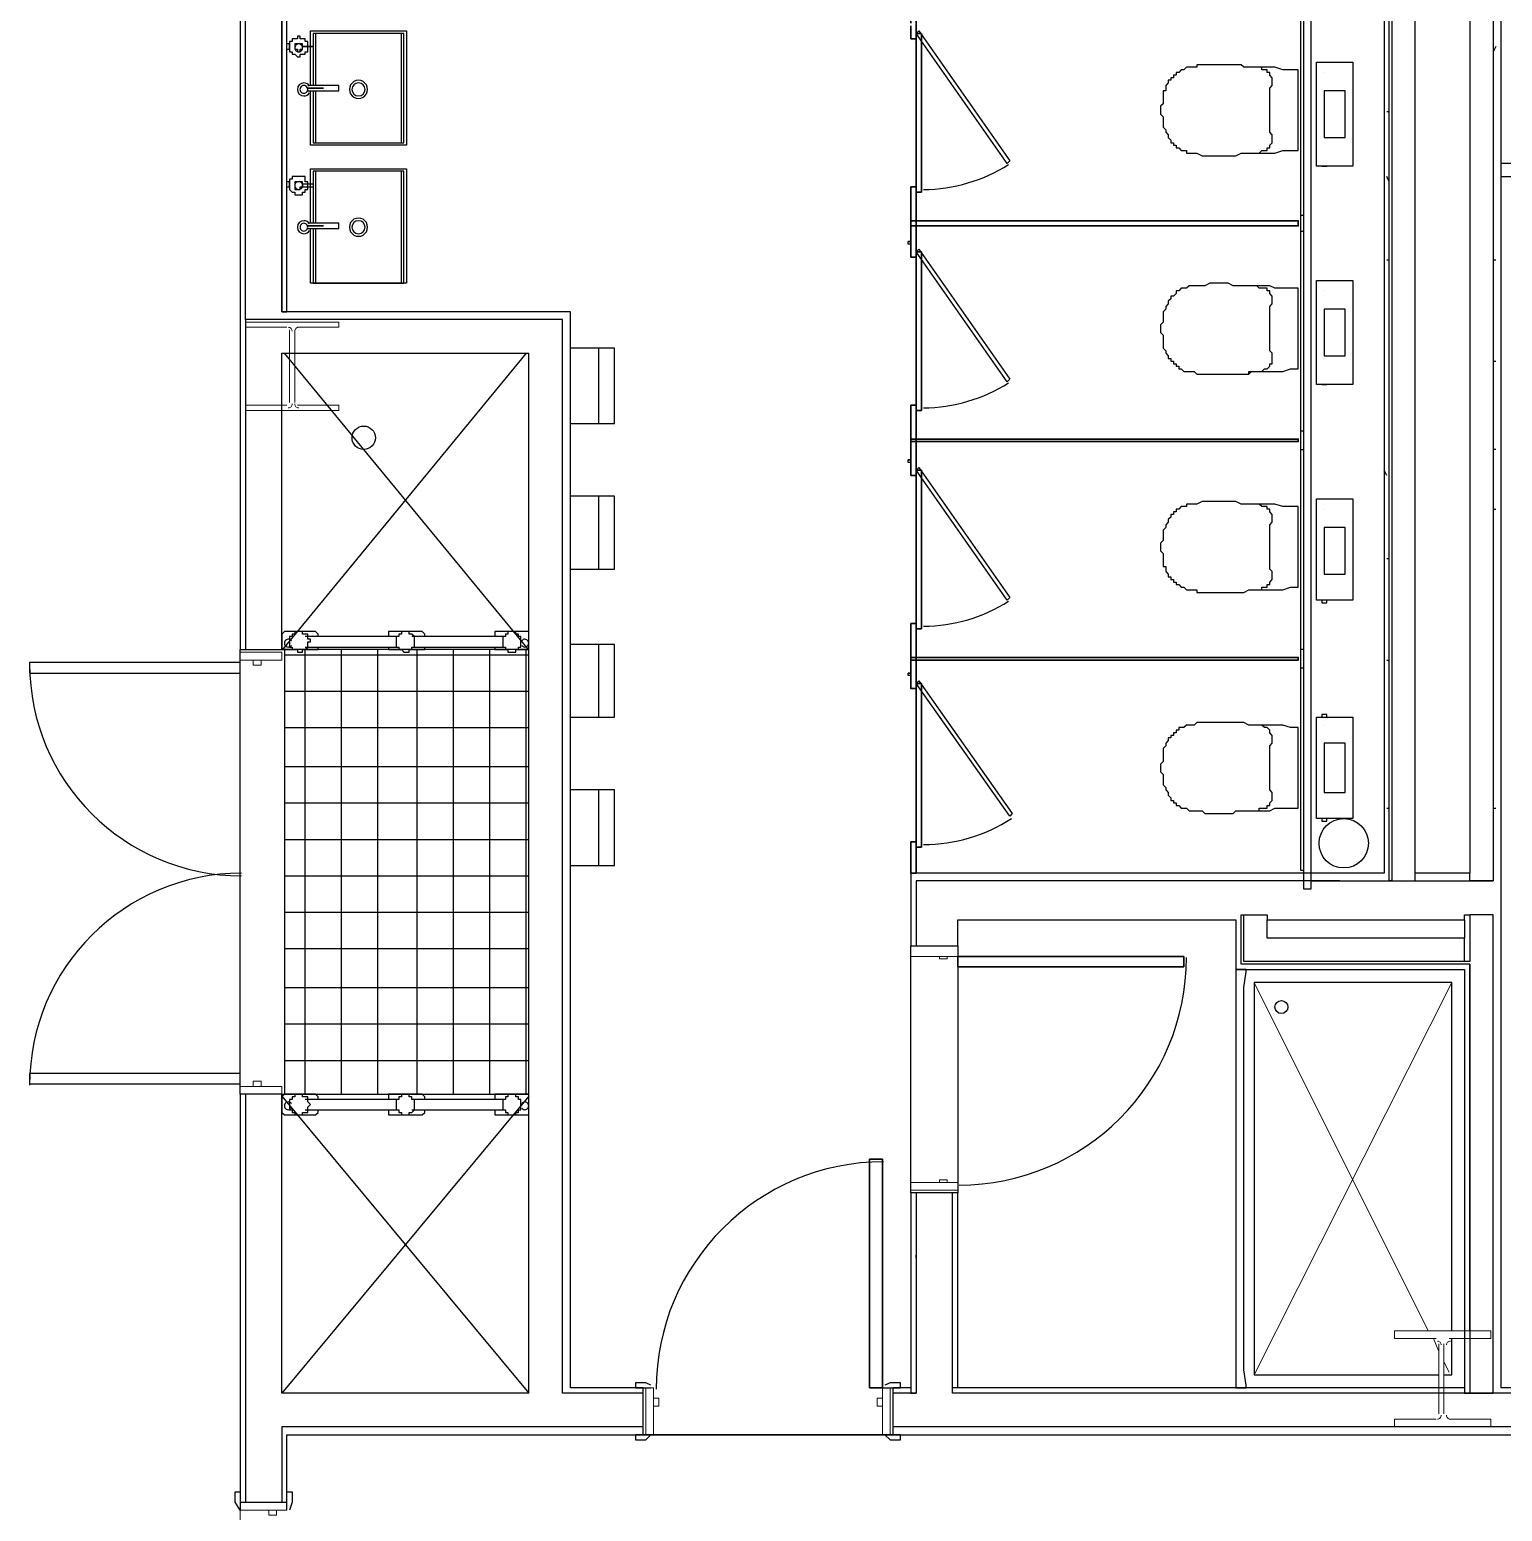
# Model space of a CAD drawing. Header units: metres. Extents: x 20.2 to 85.4, y 7.8 to 61.1.
# Drawn here: x 38.89 to 44.88, y 50.35 to 56.39 of the extents above; entities that cross this region are included whole.
import ezdxf

# ---------------------------------------------------------------- set-up
doc = ezdxf.new("R2010")
doc.units = ezdxf.units.M
for name, color, linetype, true_color in [('PDF_A-DOOR', 132, 'Continuous', 0x00b8b8), ('PDF_A-DOOR-FRAM', 251, 'Continuous', 0x575757), ('PDF_A-Z9919-G-COL19', 9, 'Continuous', 0xc1c1c1), ('PDF_S-COLS', 41, 'Continuous', 0xffd9b0)]:
    doc.layers.add(name, color=color, linetype=linetype, true_color=true_color)
for name, color, linetype in [('PDF_A-FLOR-HRAL', 7, 'Continuous'), ('PDF_A-G25 JA12-G-BLDEXIST', 7, 'Continuous'), ('PDF_A-GENM', 7, 'Continuous'), ('PDF_G-IMPT', 7, 'Continuous'), ('PDF_P-SANR-FIXT', 7, 'Continuous'), ('PDF_Q-CASE', 7, 'Continuous')]:
    doc.layers.add(name, color=color, linetype=linetype)

msp = doc.modelspace()

# ---------------------------------------------------------------- linework, layer by layer
at = {"layer": 'PDF_A-DOOR', "color": 7, "lineweight": 25}
for points in [[(39.7449, 53.8082), (38.8876, 53.8082), (38.8876, 53.7659), (39.7449, 53.7659)], [(42.6662, 52.5698), (42.6662, 52.6122), (43.5871, 52.6122), (43.5871, 52.5698)], [(42.6662, 52.5698), (43.5871, 52.5698), (43.5871, 52.6122), (42.6662, 52.6122)], [(39.7449, 52.0935), (39.7449, 52.1359), (38.8876, 52.1359), (38.8876, 52.0935)], [(42.3064, 51.7866), (42.3064, 50.8551), (42.3593, 50.8551), (42.3593, 51.7866)], [(42.3064, 50.8551), (42.3064, 51.7866), (42.3593, 51.7866), (42.3593, 50.8551)], [(41.3538, 50.6646), (41.3538, 50.6434), (41.3961, 50.6434), (41.4173, 50.6646)], [(39.7449, 50.3577), (39.7237, 50.3894), (39.7237, 50.4318), (39.7449, 50.4318)]]:
    msp.add_lwpolyline(points, close=True, dxfattribs=at)
at = {"layer": 'PDF_A-DOOR', "color": 251, "lineweight": 13, "true_color": 0x575757}
for points in [[(39.7449, 53.7659), (38.8876, 53.7659), (38.8876, 53.8082), (39.7449, 53.8082)], [(39.7449, 52.1359), (38.8876, 52.1359), (38.8876, 52.0935), (39.7449, 52.0935)]]:
    msp.add_lwpolyline(points, close=True, dxfattribs=at)
at = {"layer": 'PDF_A-DOOR', "color": 7, "lineweight": 25}
for points in [[(41.4173, 50.8657), (41.3961, 50.8763), (41.3538, 50.8763), (41.3538, 50.8551), (41.4173, 50.8551)], [(42.3593, 50.8551), (42.4334, 50.8551), (42.4334, 50.8763), (42.391, 50.8763), (42.3699, 50.8657)], [(42.3699, 50.8551), (42.3699, 50.8551)], [(42.3699, 50.6646), (42.391, 50.6434), (42.4334, 50.6434), (42.4334, 50.6646), (42.3593, 50.6646)], [(39.9354, 50.3577), (39.9354, 50.4318), (39.9566, 50.4318), (39.9566, 50.3894), (39.946, 50.3577)], [(39.7449, 50.3683), (39.7449, 50.3683)], [(39.9354, 50.3683), (39.9354, 50.3683)]]:
    msp.add_lwpolyline(points, dxfattribs=at)
at = {"layer": 'PDF_A-DOOR', "lineweight": 0}
msp.add_lwpolyline([(42.4334, 50.6646), (42.3593, 50.6646), (42.4334, 50.6646)], dxfattribs=at)
at = {"layer": 'PDF_A-DOOR', "color": 7, "lineweight": 25}
for centre, radius, start, end in [((39.7502, 53.8029), 0.8626, 180, 270), ((39.7502, 52.0882), 0.8626, 90, 180), ((42.6715, 52.6069), 0.9261, 270, 0), ((42.3646, 50.8498), 0.9261, 90, 180)]:
    msp.add_arc(centre, radius, start, end, dxfattribs=at)
at = {"layer": 'PDF_A-DOOR-FRAM', "lineweight": 13}
for points in [[(39.9143, 53.8188), (39.9143, 53.8506), (39.7449, 53.8506), (39.7449, 53.8188)], [(39.7978, 53.7976), (39.8296, 53.7976), (39.8296, 53.8188), (39.7978, 53.8188)], [(42.4757, 52.6122), (42.4757, 52.6545), (42.6662, 52.6545), (42.6662, 52.6122)], [(42.6239, 52.6016), (42.5922, 52.6016), (42.5922, 52.6122), (42.6239, 52.6122)], [(39.9143, 52.0512), (39.9143, 52.0829), (39.7449, 52.0829), (39.7449, 52.0512)], [(39.8296, 52.1041), (39.7978, 52.1041), (39.7978, 52.0829), (39.8296, 52.0829)], [(42.6662, 51.6913), (42.6662, 51.6596), (42.4757, 51.6596), (42.4757, 51.6913)], [(42.6239, 51.6913), (42.5922, 51.6913), (42.5922, 51.7019), (42.6239, 51.7019)], [(41.4279, 50.6646), (41.4279, 50.8551), (41.3961, 50.8551), (41.3961, 50.6646)], [(41.449, 50.8128), (41.4279, 50.8128), (41.4279, 50.781), (41.449, 50.781)], [(42.3593, 50.8128), (42.3381, 50.8128), (42.3381, 50.781), (42.3593, 50.781)], [(42.3593, 50.8551), (42.3593, 50.6646), (42.391, 50.6646), (42.391, 50.8551)], [(39.7449, 50.3577), (39.7449, 50.3894), (39.9354, 50.3894), (39.9354, 50.3577)], [(39.8931, 50.3365), (39.8613, 50.3365), (39.8613, 50.3577), (39.8931, 50.3577)]]:
    msp.add_lwpolyline(points, close=True, dxfattribs=at)
at = {"layer": 'PDF_A-FLOR-HRAL', "lineweight": 25}
for points in [[(48.1808, 54.2845), (48.0538, 54.2845), (48.0538, 54.4962), (48.0538, 54.5915), (48.0538, 56.3908), (48.1067, 56.412), (48.1067, 57.7351), (48.1067, 59.037), (44.9525, 59.037), (44.9525, 57.4387), (44.9525, 56.0839), (44.9525, 55.9357), (44.9525, 55.8405), (44.8784, 55.8405)], [(44.8784, 55.7875), (45.0054, 55.7875), (45.0054, 55.9357), (45.0054, 56.0839)], [(39.9778, 53.9352), (39.9248, 53.9352), (39.9143, 53.9247), (39.9143, 53.8611), (39.9248, 53.8611), (39.9778, 53.8611)], [(40.0624, 53.9141), (40.0624, 53.9247), (40.0519, 53.9352), (39.9989, 53.9352)], [(40.3906, 53.9141), (40.0095, 53.9141)], [(40.4012, 53.9352), (40.3482, 53.9352), (40.3482, 53.9247), (40.3482, 53.9141)], [(40.4964, 53.9141), (40.4964, 53.9247), (40.4858, 53.9352), (40.4329, 53.9352)], [(40.8245, 53.9141), (40.4435, 53.9141)], [(40.8351, 53.9352), (40.7822, 53.9352), (40.7822, 53.9247), (40.7822, 53.9141)], [(40.9198, 53.9247), (40.9198, 53.9352), (40.8669, 53.9352)], [(39.9989, 53.8611), (40.0519, 53.8611), (40.0624, 53.8611), (40.0624, 53.8717)], [(40.0095, 53.8717), (40.3906, 53.8717)], [(40.3482, 53.8717), (40.3482, 53.8611), (40.4012, 53.8611)], [(40.4329, 53.8611), (40.4858, 53.8611), (40.4964, 53.8611), (40.4964, 53.8717)], [(40.4435, 53.8717), (40.8245, 53.8717)], [(40.7822, 53.8717), (40.7822, 53.8611), (40.8351, 53.8611)], [(40.8669, 53.8611), (40.9198, 53.8611)], [(39.9778, 52.0512), (39.9248, 52.0512), (39.9143, 52.0406), (39.9143, 51.9771), (39.9248, 51.9665), (39.9778, 51.9665)], [(40.0624, 52.03), (40.0624, 52.0406), (40.0519, 52.0512), (39.9989, 52.0512)], [(40.3906, 52.03), (40.0095, 52.03)], [(40.4012, 52.0512), (40.3482, 52.0512), (40.3482, 52.0406), (40.3482, 52.03)], [(40.4964, 52.03), (40.4964, 52.0406), (40.4858, 52.0512), (40.4329, 52.0512)], [(40.8245, 52.03), (40.4435, 52.03)], [(40.8351, 52.0512), (40.7822, 52.0512), (40.7822, 52.0406), (40.7822, 52.03)], [(40.9198, 52.0406), (40.9198, 52.0512), (40.8669, 52.0512)], [(39.9989, 51.9665), (40.0519, 51.9665), (40.0624, 51.9771), (40.0624, 51.9877)], [(40.0095, 51.9877), (40.3906, 51.9877)], [(40.3482, 51.9877), (40.3482, 51.9771), (40.3482, 51.9665), (40.4012, 51.9665)], [(40.4329, 51.9665), (40.4858, 51.9665), (40.4964, 51.9771), (40.4964, 51.9877)], [(40.4435, 51.9877), (40.8245, 51.9877)], [(40.7822, 51.9877), (40.7822, 51.9771), (40.7822, 51.9665), (40.8351, 51.9665)], [(40.8669, 51.9665), (40.9198, 51.9665), (40.9198, 51.9771)]]:
    msp.add_lwpolyline(points, dxfattribs=at)
for points in [[(39.9532, 53.8975, 0.229445), (39.9407, 53.9035, 1.000002), (39.9407, 53.8717, 0.229399), (39.9532, 53.8778)], [(40.8914, 53.8778, 0.231039), (40.9039, 53.8717, 1.000002), (40.9039, 53.9035, 0.230911), (40.8914, 53.8974)], [(39.9532, 52.0134, 0.229445), (39.9407, 52.0194, 1.000002), (39.9407, 51.9877, 0.229399), (39.9532, 51.9937)], [(40.8914, 51.9938, 0.231039), (40.9039, 51.9877, 1.000002), (40.9039, 52.0194, 0.230911), (40.8914, 52.0133)]]:
    msp.add_lwpolyline(points, format="xyb", dxfattribs=at)
for points in [[(39.946, 53.8929), (39.946, 53.8823), (39.946, 53.8717), (39.9566, 53.8717), (39.9566, 53.8611), (39.9672, 53.8611), (39.9778, 53.8611), (39.9778, 53.8506), (39.9884, 53.8506), (39.9989, 53.8506), (39.9989, 53.8611), (40.0095, 53.8611), (40.0201, 53.8717), (40.0201, 53.8823), (40.0201, 53.8929), (40.0307, 53.8929), (40.0307, 53.9035), (40.0201, 53.9035), (40.0201, 53.9141), (40.0201, 53.9247), (40.0095, 53.9247), (39.9989, 53.9247), (39.9989, 53.9352), (39.9884, 53.9352), (39.9778, 53.9352), (39.9672, 53.9352), (39.9672, 53.9247), (39.9566, 53.9247), (39.9566, 53.9141), (39.946, 53.9141), (39.946, 53.9035)], [(40.38, 53.8929), (40.38, 53.8823), (40.38, 53.8717), (40.3906, 53.8717), (40.3906, 53.8611), (40.4012, 53.8611), (40.4117, 53.8506), (40.4223, 53.8506), (40.4329, 53.8506), (40.4329, 53.8611), (40.4435, 53.8611), (40.4435, 53.8717), (40.4541, 53.8717), (40.4541, 53.8823), (40.4541, 53.8929), (40.4541, 53.9035), (40.4541, 53.9141), (40.4435, 53.9247), (40.4329, 53.9247), (40.4329, 53.9352), (40.4223, 53.9352), (40.4117, 53.9352), (40.4012, 53.9352), (40.4012, 53.9247), (40.3906, 53.9247), (40.3906, 53.9141), (40.38, 53.9141), (40.38, 53.9035)], [(40.8139, 53.8929), (40.8139, 53.8823), (40.8139, 53.8717), (40.8245, 53.8717), (40.8245, 53.8611), (40.8351, 53.8611), (40.8351, 53.8506), (40.8457, 53.8506), (40.8563, 53.8506), (40.8669, 53.8506), (40.8669, 53.8611), (40.8775, 53.8611), (40.8775, 53.8717), (40.888, 53.8717), (40.888, 53.8823), (40.888, 53.8929), (40.888, 53.9035), (40.888, 53.9141), (40.8775, 53.9141), (40.8775, 53.9247), (40.8669, 53.9247), (40.8669, 53.9352), (40.8563, 53.9352), (40.8457, 53.9352), (40.8351, 53.9352), (40.8351, 53.9247), (40.8245, 53.9247), (40.8245, 53.9141), (40.8139, 53.9141), (40.8139, 53.9035)], [(39.946, 52.0089), (39.946, 51.9983), (39.946, 51.9877), (39.9566, 51.9877), (39.9566, 51.9771), (39.9672, 51.9771), (39.9672, 51.9665), (39.9778, 51.9665), (39.9884, 51.9665), (39.9989, 51.9665), (39.9989, 51.9771), (40.0095, 51.9771), (40.0201, 51.9771), (40.0201, 51.9877), (40.0201, 51.9983), (40.0307, 52.0089), (40.0201, 52.0194), (40.0201, 52.03), (40.0201, 52.0406), (40.0095, 52.0406), (39.9989, 52.0406), (39.9989, 52.0512), (39.9884, 52.0512), (39.9778, 52.0512), (39.9672, 52.0512), (39.9672, 52.0406), (39.9566, 52.0406), (39.9566, 52.03), (39.946, 52.03), (39.946, 52.0194)], [(40.38, 52.0089), (40.38, 51.9983), (40.38, 51.9877), (40.3906, 51.9877), (40.3906, 51.9771), (40.4012, 51.9771), (40.4012, 51.9665), (40.4117, 51.9665), (40.4223, 51.9665), (40.4329, 51.9665), (40.4329, 51.9771), (40.4435, 51.9771), (40.4541, 51.9877), (40.4541, 51.9983), (40.4541, 52.0089), (40.4541, 52.0194), (40.4541, 52.03), (40.4435, 52.03), (40.4435, 52.0406), (40.4329, 52.0406), (40.4329, 52.0512), (40.4223, 52.0512), (40.4117, 52.0512), (40.4012, 52.0512), (40.4012, 52.0406), (40.3906, 52.0406), (40.3906, 52.03), (40.38, 52.03), (40.38, 52.0194)], [(40.8139, 52.0089), (40.8139, 51.9983), (40.8139, 51.9877), (40.8245, 51.9877), (40.8245, 51.9771), (40.8351, 51.9771), (40.8351, 51.9665), (40.8457, 51.9665), (40.8563, 51.9665), (40.8669, 51.9665), (40.8669, 51.9771), (40.8775, 51.9771), (40.8775, 51.9877), (40.888, 51.9877), (40.888, 51.9983), (40.888, 52.0089), (40.888, 52.0194), (40.888, 52.03), (40.8775, 52.03), (40.8775, 52.0406), (40.8669, 52.0406), (40.8669, 52.0512), (40.8563, 52.0512), (40.8457, 52.0512), (40.8351, 52.0512), (40.8351, 52.0406), (40.8245, 52.0406), (40.8245, 52.03), (40.8139, 52.03), (40.8139, 52.0194)]]:
    msp.add_lwpolyline(points, close=True, dxfattribs=at)
at = {"layer": 'PDF_A-G25 JA12-G-BLDEXIST', "lineweight": 25}
for points in [[(39.9143, 55.2371), (39.9143, 59.4498), (39.9143, 59.3439), (39.9143, 58.7512), (39.9143, 55.2371), (39.9354, 55.2371), (39.9354, 58.7512), (39.9354, 59.3122), (40.8669, 59.3122), (40.8669, 59.3439), (40.8669, 59.4498), (40.8669, 59.5027), (40.8669, 59.6403), (40.8457, 59.6403), (39.7661, 59.6403)], [(46.826, 50.8551), (44.8784, 50.8551), (44.8784, 52.7604), (44.8784, 52.7815), (44.8784, 52.9509), (44.8784, 59.4709), (44.8784, 59.6403), (44.8467, 59.6403), (44.6455, 59.6403)], [(44.4339, 52.9191), (44.4233, 52.9191), (44.4233, 52.9509), (44.4233, 59.4709), (44.4233, 59.5027), (44.4339, 59.5027)], [(44.8467, 59.5027), (44.8467, 59.4709), (44.8467, 52.9509), (44.8467, 52.9191)], [(44.0952, 59.4709), (44.4021, 59.4709), (44.4021, 52.9509), (44.1057, 52.9509)], [(44.5291, 52.9509), (44.5291, 59.4709), (44.635, 59.4709)], [(44.5291, 59.4709), (44.7514, 59.4709), (44.7514, 52.9509)], [(44.7514, 59.3016), (44.7514, 52.9509), (44.5291, 52.9509)], [(39.7661, 55.2054), (39.7661, 58.7512), (39.7449, 58.7512), (39.7449, 55.2371), (39.7449, 53.8611), (39.9143, 53.8611), (39.9143, 55.0678)], [(44.8572, 56.3168), (44.8467, 56.2956)], [(44.4127, 56.0521), (44.4233, 56.0521)], [(44.4233, 55.7664), (44.4127, 55.7875)], [(44.0634, 55.5653), (44.0634, 55.6288)], [(44.4127, 55.4488), (44.4233, 55.4488)], [(44.8467, 55.4488), (44.8572, 55.4488)], [(41.3855, 50.834), (41.0891, 50.834), (41.0574, 50.834), (41.0574, 55.2054), (40.9198, 55.2054), (39.9143, 55.2054), (39.7661, 55.2054)], [(39.7661, 55.2054), (39.7661, 53.8611)], [(41.3855, 50.8551), (41.0891, 50.8551), (41.0891, 55.2371), (41.0574, 55.2371), (40.9198, 55.2371), (39.9143, 55.2371)], [(39.9143, 52.0429), (40.9198, 50.834), (40.9198, 55.0678)], [(39.9143, 55.0678), (40.9198, 55.0678)], [(40.9096, 55.0678), (39.9168, 53.8611)], [(39.9236, 55.0678), (40.9173, 53.8611)], [(44.8467, 55.036), (44.8572, 55.036)], [(39.7661, 54.8349), (39.7661, 53.8611)], [(44.0634, 54.6762), (44.0634, 54.7502)], [(44.8572, 54.6762), (44.8467, 54.6762)], [(44.4127, 54.5703), (44.4021, 54.5915)], [(44.8467, 54.4327), (44.8572, 54.4327)], [(44.4127, 54.2316), (44.4233, 54.2316)], [(39.7449, 52.0512), (39.7449, 53.8611)], [(39.9143, 53.8611), (39.9143, 53.8611)], [(40.9198, 53.8611), (39.9143, 53.8611)], [(39.9248, 53.8611), (39.9248, 52.0512)], [(39.9248, 53.84), (40.9198, 53.84)], [(40.0095, 52.0512), (40.0095, 53.8611)], [(40.1577, 52.0512), (40.1577, 53.8611)], [(40.3059, 52.0512), (40.3059, 53.8611)], [(40.4647, 52.0512), (40.4647, 53.8611)], [(40.6128, 52.0512), (40.6128, 53.8611)], [(40.761, 52.0512), (40.761, 53.8611)], [(40.9092, 52.0512), (40.9092, 53.8611)], [(44.0634, 53.7871), (44.0634, 53.8611)], [(44.4127, 53.8188), (44.4233, 53.8188)], [(39.9248, 53.6918), (40.9198, 53.6918)], [(39.9248, 53.5436), (40.9198, 53.5436)], [(39.9248, 53.3848), (40.9198, 53.3848)], [(39.9248, 53.2367), (40.9198, 53.2367)], [(44.4127, 53.2155), (44.4233, 53.2155)], [(44.8467, 53.2155), (44.8572, 53.2155)], [(39.9248, 53.0885), (40.9198, 53.0885)], [(39.9248, 52.9403), (40.9198, 52.9403)], [(44.4021, 52.9509), (42.4757, 52.9509), (42.4757, 52.9191), (42.4757, 52.7604), (42.4757, 52.6545), (42.6662, 52.6545), (42.6662, 52.7604), (43.7988, 52.7604), (43.7988, 52.5592)], [(44.2222, 52.9191), (44.0634, 52.9191), (42.4969, 52.9191), (42.4969, 52.7815), (42.4969, 52.7604), (42.4969, 52.6545)], [(44.1057, 52.9191), (44.4233, 52.9191), (44.4339, 52.9191), (44.5291, 52.9191), (44.7514, 52.9191), (44.8467, 52.9191), (44.7514, 52.9191), (44.7514, 52.9509)], [(39.9248, 52.7921), (40.9198, 52.7921)], [(44.7514, 51.088), (44.7514, 52.5804), (44.7302, 52.5804), (43.9258, 52.5804), (43.8305, 52.5804), (43.82, 52.5804), (43.82, 52.7604), (43.82, 52.7815), (43.8305, 52.7815)], [(44.7514, 52.5804), (44.7514, 50.8551), (44.7514, 50.834), (44.8467, 50.834), (44.8467, 50.8551), (44.8467, 52.7604), (44.8467, 52.7815), (44.7514, 52.7815), (44.7514, 52.7604), (44.7514, 52.591), (44.7302, 52.591), (43.9258, 52.591), (43.8305, 52.591), (43.8305, 52.7604), (43.8305, 52.7815), (43.9258, 52.7815), (43.9258, 52.7604)], [(44.7302, 52.591), (44.7302, 52.6863), (43.9258, 52.6863), (43.9258, 52.7604), (44.7302, 52.7604), (44.7302, 52.6863)], [(44.7302, 52.7604), (44.7302, 52.7815), (44.7514, 52.7815)], [(39.9248, 52.6439), (40.9198, 52.6439)], [(42.4757, 51.649), (42.4757, 52.6545)], [(42.4757, 52.6545), (42.4757, 52.6545)], [(42.6662, 52.6545), (42.6662, 51.649)], [(44.7302, 52.5592), (44.7302, 50.8551), (42.6451, 50.8551)], [(43.7988, 52.5592), (43.9258, 52.5592), (44.7302, 52.5592), (44.7302, 51.088)], [(39.9248, 52.4852), (40.9198, 52.4852)], [(39.9248, 52.337), (40.9198, 52.337)], [(39.9248, 52.1888), (40.9198, 52.1888)], [(40.9198, 52.0429), (39.9143, 50.834), (39.9143, 52.0512), (39.7449, 52.0512), (39.7449, 50.6646), (39.7449, 50.3894)], [(39.7661, 52.0512), (39.7661, 50.6964), (39.7661, 50.6646), (39.7661, 50.3894)], [(39.9143, 52.0512), (39.9143, 52.0406)], [(39.9143, 52.0512), (40.9198, 52.0512)], [(43.7988, 50.8551), (42.6662, 50.8551), (42.6662, 51.649), (42.4757, 51.649), (42.4757, 50.8551), (42.4016, 50.8551)], [(42.4969, 51.649), (42.4969, 50.8551), (42.4969, 50.834)], [(44.6244, 50.834), (42.6451, 50.834), (42.6451, 50.8551), (42.6451, 51.649)], [(42.4969, 51.3844), (42.4969, 51.395)], [(40.9198, 50.834), (39.9143, 50.834)], [(41.3855, 50.6646), (41.3855, 50.8551)], [(42.4016, 50.8551), (42.4016, 50.6646)], [(42.4757, 50.8551), (42.4757, 50.834), (42.4969, 50.834), (42.4757, 50.834), (42.4016, 50.834)], [(46.826, 50.834), (44.8467, 50.834), (44.7514, 50.834), (44.7302, 50.834), (42.6451, 50.834)], [(44.6244, 50.8551), (43.8411, 50.8551)], [(44.7302, 50.8551), (44.7302, 50.834), (44.7514, 50.834)], [(41.3855, 50.6964), (41.0891, 50.6964), (41.0574, 50.6964), (40.9198, 50.6964), (39.9143, 50.6964), (39.9143, 50.6646), (39.9143, 50.3894)], [(46.826, 50.6964), (42.4016, 50.6964)], [(39.9354, 50.3894), (39.9354, 50.6646), (40.9198, 50.6646), (41.0891, 50.6646), (41.3855, 50.6646)], [(42.4016, 50.6646), (48.0749, 50.6646)], [(39.7449, 50.3894), (39.9354, 50.3894)]]:
    msp.add_lwpolyline(points, dxfattribs=at)
for points in [[(44.5291, 59.4709), (44.5291, 59.5027), (44.4339, 59.5027), (44.4339, 59.4709), (44.4339, 52.9509), (44.4339, 52.9191), (44.5291, 52.9191), (44.5291, 52.9509), (44.5291, 59.3016)], [(42.4016, 50.6646), (41.3855, 50.6646)]]:
    msp.add_lwpolyline(points, close=True, dxfattribs=at)
for centre, radius in [((40.2477, 54.7238), 0.0476), ((44.238, 53.0726), 0.1006)]:
    msp.add_circle(centre, radius, dxfattribs=at)
at = {"layer": 'PDF_A-GENM', "lineweight": 25}
for points in [[(39.9778, 56.3591), (39.9778, 56.3485), (39.9672, 56.3485), (39.9566, 56.3485), (39.9566, 56.3379), (39.946, 56.3379), (39.946, 56.3273), (39.946, 56.3168), (39.946, 56.3062), (39.946, 56.2956), (39.9566, 56.2956), (39.9566, 56.285), (39.9672, 56.285), (39.9778, 56.2744), (39.9884, 56.2744), (39.9884, 56.285), (39.9989, 56.285), (40.0095, 56.285), (40.0095, 56.2956), (40.0201, 56.2956), (40.0201, 56.3062), (40.0201, 56.3168), (40.0201, 56.3273), (40.0201, 56.3379), (40.0095, 56.3379), (40.0095, 56.3485), (39.9989, 56.3485), (39.9884, 56.3485), (39.9884, 56.3591)], [(39.9778, 56.3273), (39.9672, 56.3273), (39.9672, 56.3168), (39.9672, 56.3062), (39.9778, 56.3062), (39.9778, 56.2956), (39.9884, 56.2956), (39.9884, 56.3062), (39.9989, 56.3062), (39.9989, 56.3168), (39.9989, 56.3273), (39.9884, 56.3273)], [(40.0413, 56.3168), (40.0307, 56.3168), (40.0201, 56.3168), (39.9989, 56.3168), (40.0201, 56.3168), (40.0307, 56.3168)], [(39.9778, 55.7875), (39.9672, 55.7875), (39.9566, 55.7875), (39.9566, 55.7769), (39.946, 55.7769), (39.946, 55.7664), (39.946, 55.7558), (39.946, 55.7452), (39.946, 55.7346), (39.9566, 55.724), (39.9672, 55.724), (39.9672, 55.7134), (39.9778, 55.7134), (39.9884, 55.7134), (39.9989, 55.7134), (39.9989, 55.724), (40.0095, 55.724), (40.0095, 55.7346), (40.0201, 55.7346), (40.0201, 55.7452), (40.0201, 55.7558), (40.0201, 55.7664), (40.0095, 55.7664), (40.0095, 55.7769), (40.0095, 55.7875), (39.9989, 55.7875), (39.9884, 55.7875)]]:
    msp.add_lwpolyline(points, close=True, dxfattribs=at)
for points in [[(39.9354, 56.3062), (39.946, 56.3062), (39.946, 56.3168), (39.946, 56.3273), (39.9354, 56.3273)], [(39.9989, 56.3168), (39.9989, 56.3168)], [(40.0413, 56.3168), (40.0413, 56.3168)], [(39.9354, 55.7452), (39.946, 55.7452), (39.946, 55.7558), (39.946, 55.7664), (39.9354, 55.7664)], [(40.0413, 55.7558), (40.0307, 55.7558), (40.0201, 55.7558), (39.9989, 55.7558), (39.9989, 55.7664), (39.9884, 55.7664), (39.9778, 55.7664), (39.9672, 55.7664), (39.9672, 55.7558), (39.9672, 55.7452), (39.9672, 55.7346), (39.9778, 55.7346), (39.9884, 55.7346), (39.9884, 55.7452), (39.9989, 55.7452), (40.0201, 55.7452), (40.0307, 55.7452), (40.0413, 55.7452)], [(39.9989, 55.7558), (39.9989, 55.7452)], [(40.0413, 55.7558), (40.0413, 55.7558)]]:
    msp.add_lwpolyline(points, dxfattribs=at)
for points in [[(39.9831, 56.3273, 1.000002), (39.9831, 56.2956, 1.000002)], [(39.9831, 55.7664, 1.000002), (39.9831, 55.7346, 1.000002)]]:
    msp.add_lwpolyline(points, format="xyb", close=True, dxfattribs=at)
at = {"layer": 'PDF_A-Z9919-G-COL19', "lineweight": 0}
msp.add_lwpolyline([(39.5121, 58.7406), (39.7449, 58.7406), (39.7449, 48.8652), (39.258, 48.8652), (39.258, 47.2352), (51.282, 47.2352), (51.282, 59.8837), (40.8563, 59.8837), (40.8563, 59.8943), (39.5121, 59.8943)], close=True, dxfattribs=at)
at = {"layer": 'PDF_G-IMPT', "lineweight": 25}
for points in [[(43.9364, 56.1262), (43.9364, 56.1368), (43.9364, 56.1474), (43.947, 56.158), (43.947, 56.1686), (43.947, 56.1792), (43.947, 56.1897), (43.9364, 56.2003), (43.9364, 56.2109), (43.9258, 56.2109), (43.9258, 56.2215), (43.9152, 56.2215), (43.9046, 56.2215), (43.9046, 56.2321), (43.894, 56.2321), (43.8835, 56.2321), (43.8729, 56.2321), (43.8623, 56.2321), (43.8517, 56.2321), (43.8305, 56.2321), (43.82, 56.2427), (43.7988, 56.2427), (43.7882, 56.2427), (43.767, 56.2427), (43.7247, 56.2427), (43.6929, 56.2427), (43.6718, 56.2427), (43.6612, 56.2427), (43.64, 56.2427), (43.64, 56.2321), (43.6294, 56.2321), (43.6188, 56.2321), (43.6083, 56.2321), (43.5977, 56.2321), (43.5871, 56.2215), (43.5765, 56.2215), (43.5659, 56.2109), (43.5553, 56.2109), (43.5553, 56.2003), (43.5448, 56.2003), (43.5448, 56.1897), (43.5342, 56.1897), (43.5342, 56.1792), (43.5236, 56.1792), (43.5236, 56.1686), (43.513, 56.158), (43.513, 56.1474), (43.513, 56.1368), (43.5024, 56.1368), (43.5024, 56.1157), (43.5024, 56.1051), (43.5024, 56.0945), (43.5024, 56.0839), (43.4918, 56.0733), (43.4918, 56.0627), (43.4918, 56.0416), (43.5024, 56.031), (43.5024, 56.0204), (43.5024, 56.0098), (43.5024, 55.9992), (43.5024, 55.9886), (43.513, 55.9781), (43.513, 55.9675), (43.5236, 55.9569), (43.5236, 55.9463), (43.5342, 55.9357), (43.5342, 55.9251), (43.5448, 55.9251), (43.5448, 55.9145), (43.5553, 55.9145), (43.5553, 55.904), (43.5659, 55.904), (43.5765, 55.8934), (43.5871, 55.8934), (43.5977, 55.8934), (43.5977, 55.8828), (43.6083, 55.8828), (43.6188, 55.8828), (43.6294, 55.8828), (43.64, 55.8828), (43.6612, 55.8722), (43.6718, 55.8722), (43.6929, 55.8722), (43.7247, 55.8722), (43.767, 55.8722), (43.7882, 55.8722), (43.7988, 55.8722), (43.82, 55.8828), (43.8305, 55.8828), (43.8517, 55.8828), (43.8623, 55.8828), (43.8729, 55.8828), (43.8835, 55.8828), (43.894, 55.8828), (43.9046, 55.8934), (43.9152, 55.8934), (43.9258, 55.8934), (43.9258, 55.904), (43.9364, 55.904), (43.9364, 55.9145), (43.947, 55.9251), (43.947, 55.9357), (43.947, 55.9463), (43.947, 55.9569), (43.9364, 55.9675), (43.9364, 55.9781), (43.9364, 55.9886), (43.9364, 56.0098), (43.9364, 56.031), (43.9364, 56.0627), (43.9364, 56.0839), (43.9364, 56.1051)], [(43.9364, 55.2371), (43.9364, 55.2477), (43.9364, 55.2583), (43.947, 55.2689), (43.947, 55.2795), (43.947, 55.2901), (43.947, 55.3006), (43.9364, 55.3112), (43.9364, 55.3218), (43.9258, 55.3218), (43.9258, 55.3324), (43.9152, 55.3324), (43.9046, 55.3324), (43.894, 55.3324), (43.8835, 55.343), (43.8729, 55.343), (43.8623, 55.343), (43.8517, 55.343), (43.8305, 55.343), (43.82, 55.343), (43.7988, 55.343), (43.7882, 55.343), (43.767, 55.3536), (43.7247, 55.3536), (43.6929, 55.3536), (43.6718, 55.343), (43.6612, 55.343), (43.64, 55.343), (43.6294, 55.343), (43.6188, 55.343), (43.6083, 55.343), (43.5977, 55.3324), (43.5871, 55.3324), (43.5765, 55.3324), (43.5659, 55.3218), (43.5553, 55.3218), (43.5553, 55.3112), (43.5448, 55.3006), (43.5342, 55.3006), (43.5342, 55.2901), (43.5236, 55.2795), (43.5236, 55.2689), (43.513, 55.2583), (43.513, 55.2477), (43.5024, 55.2371), (43.5024, 55.2266), (43.5024, 55.216), (43.5024, 55.2054), (43.5024, 55.1948), (43.4918, 55.1842), (43.4918, 55.163), (43.4918, 55.1525), (43.5024, 55.1419), (43.5024, 55.1313), (43.5024, 55.1207), (43.5024, 55.1101), (43.5024, 55.0995), (43.5024, 55.089), (43.513, 55.0784), (43.513, 55.0678), (43.5236, 55.0572), (43.5236, 55.0466), (43.5342, 55.0466), (43.5342, 55.036), (43.5448, 55.036), (43.5448, 55.0254), (43.5553, 55.0254), (43.5553, 55.0149), (43.5659, 55.0149), (43.5659, 55.0043), (43.5765, 55.0043), (43.5871, 54.9937), (43.5977, 54.9937), (43.6083, 54.9937), (43.6188, 54.9937), (43.6294, 54.9937), (43.64, 54.9831), (43.6612, 54.9831), (43.6718, 54.9831), (43.6929, 54.9831), (43.7247, 54.9831), (43.767, 54.9831), (43.7882, 54.9831), (43.7988, 54.9831), (43.82, 54.9831), (43.8305, 54.9831), (43.8517, 54.9831), (43.8623, 54.9937), (43.8729, 54.9937), (43.8835, 54.9937), (43.894, 54.9937), (43.9046, 54.9937), (43.9152, 55.0043), (43.9258, 55.0043), (43.9364, 55.0149), (43.9364, 55.0254), (43.947, 55.0254), (43.947, 55.036), (43.947, 55.0466), (43.947, 55.0572), (43.947, 55.0678), (43.9364, 55.0784), (43.9364, 55.089), (43.9364, 55.1207), (43.9364, 55.1419), (43.9364, 55.163), (43.9364, 55.1948), (43.9364, 55.216)], [(43.9364, 54.348), (43.9364, 54.3586), (43.9364, 54.3692), (43.947, 54.3798), (43.947, 54.3904), (43.947, 54.401), (43.947, 54.4115), (43.9364, 54.4221), (43.9364, 54.4327), (43.9258, 54.4327), (43.9258, 54.4433), (43.9152, 54.4433), (43.9046, 54.4433), (43.894, 54.4539), (43.8835, 54.4539), (43.8729, 54.4539), (43.8623, 54.4539), (43.8517, 54.4539), (43.8305, 54.4539), (43.82, 54.4539), (43.7988, 54.4645), (43.7882, 54.4645), (43.767, 54.4645), (43.7247, 54.4645), (43.6929, 54.4645), (43.6718, 54.4645), (43.6612, 54.4645), (43.64, 54.4539), (43.6294, 54.4539), (43.6188, 54.4539), (43.6083, 54.4539), (43.5977, 54.4539), (43.5977, 54.4433), (43.5871, 54.4433), (43.5765, 54.4433), (43.5659, 54.4327), (43.5553, 54.4327), (43.5553, 54.4221), (43.5448, 54.4221), (43.5448, 54.4115), (43.5342, 54.4115), (43.5342, 54.401), (43.5236, 54.3904), (43.5236, 54.3798), (43.513, 54.3692), (43.513, 54.3586), (43.5024, 54.348), (43.5024, 54.3375), (43.5024, 54.3269), (43.5024, 54.3163), (43.5024, 54.3057), (43.4918, 54.2951), (43.4918, 54.2739), (43.4918, 54.2634), (43.5024, 54.2528), (43.5024, 54.2422), (43.5024, 54.2316), (43.5024, 54.221), (43.5024, 54.1999), (43.513, 54.1999), (43.513, 54.1893), (43.513, 54.1787), (43.5236, 54.1681), (43.5236, 54.1575), (43.5342, 54.1575), (43.5342, 54.1469), (43.5448, 54.1469), (43.5448, 54.1363), (43.5553, 54.1363), (43.5553, 54.1258), (43.5659, 54.1258), (43.5765, 54.1152), (43.5871, 54.1152), (43.5977, 54.1046), (43.6083, 54.1046), (43.6188, 54.1046), (43.6294, 54.1046), (43.64, 54.1046), (43.64, 54.094), (43.6612, 54.094), (43.6718, 54.094), (43.6929, 54.094), (43.7247, 54.094), (43.767, 54.094), (43.7882, 54.094), (43.7988, 54.094), (43.82, 54.094), (43.8305, 54.094), (43.8517, 54.1046), (43.8623, 54.1046), (43.8729, 54.1046), (43.8835, 54.1046), (43.894, 54.1046), (43.9046, 54.1046), (43.9046, 54.1152), (43.9152, 54.1152), (43.9258, 54.1152), (43.9258, 54.1258), (43.9364, 54.1258), (43.9364, 54.1363), (43.947, 54.1469), (43.947, 54.1575), (43.947, 54.1681), (43.947, 54.1787), (43.9364, 54.1893), (43.9364, 54.1999), (43.9364, 54.2104), (43.9364, 54.2316), (43.9364, 54.2528), (43.9364, 54.2739), (43.9364, 54.3057), (43.9364, 54.3269)], [(43.9364, 53.4589), (43.9364, 53.4695), (43.947, 53.4801), (43.947, 53.4907), (43.947, 53.5013), (43.947, 53.5119), (43.9364, 53.5224), (43.9364, 53.533), (43.9258, 53.5436), (43.9152, 53.5436), (43.9046, 53.5542), (43.894, 53.5542), (43.8835, 53.5542), (43.8729, 53.5542), (43.8623, 53.5542), (43.8517, 53.5542), (43.8305, 53.5648), (43.82, 53.5648), (43.7988, 53.5648), (43.7882, 53.5648), (43.767, 53.5648), (43.7247, 53.5648), (43.6929, 53.5648), (43.6718, 53.5648), (43.6612, 53.5648), (43.64, 53.5648), (43.6294, 53.5542), (43.6188, 53.5542), (43.6083, 53.5542), (43.5977, 53.5542), (43.5871, 53.5436), (43.5765, 53.5436), (43.5659, 53.5436), (43.5659, 53.533), (43.5553, 53.533), (43.5553, 53.5224), (43.5448, 53.5224), (43.5448, 53.5119), (43.5342, 53.5119), (43.5342, 53.5013), (43.5236, 53.5013), (43.5236, 53.4907), (43.513, 53.4801), (43.513, 53.4695), (43.5024, 53.4589), (43.5024, 53.4378), (43.5024, 53.4272), (43.5024, 53.4166), (43.5024, 53.406), (43.4918, 53.3954), (43.4918, 53.3848), (43.4918, 53.3637), (43.5024, 53.3531), (43.5024, 53.3425), (43.5024, 53.3319), (43.5024, 53.3213), (43.5024, 53.3108), (43.513, 53.3002), (43.513, 53.2896), (43.5236, 53.279), (43.5236, 53.2684), (43.5342, 53.2578), (43.5342, 53.2472), (43.5448, 53.2472), (43.5448, 53.2367), (43.5553, 53.2367), (43.5553, 53.2261), (43.5659, 53.2261), (43.5765, 53.2155), (43.5871, 53.2155), (43.5977, 53.2155), (43.6083, 53.2049), (43.6188, 53.2049), (43.6294, 53.2049), (43.64, 53.2049), (43.6612, 53.2049), (43.6718, 53.1943), (43.6929, 53.1943), (43.7247, 53.1943), (43.767, 53.1943), (43.7882, 53.1943), (43.7988, 53.2049), (43.82, 53.2049), (43.8305, 53.2049), (43.8517, 53.2049), (43.8623, 53.2049), (43.8729, 53.2049), (43.8835, 53.2049), (43.894, 53.2049), (43.894, 53.2155), (43.9046, 53.2155), (43.9152, 53.2155), (43.9258, 53.2155), (43.9258, 53.2261), (43.9364, 53.2261), (43.9364, 53.2367), (43.947, 53.2472), (43.947, 53.2578), (43.947, 53.2684), (43.947, 53.279), (43.9364, 53.2896), (43.9364, 53.3002), (43.9364, 53.3108), (43.9364, 53.3319), (43.9364, 53.3531), (43.9364, 53.3848), (43.9364, 53.406), (43.9364, 53.4272)]]:
    msp.add_lwpolyline(points, close=True, dxfattribs=at)
for points in [[(43.8517, 55.8828), (43.8729, 55.8828), (43.8835, 55.8828), (43.9046, 55.8828), (43.9364, 55.8828), (43.9576, 55.8828), (43.9893, 55.8934), (44.0211, 55.8934), (44.0528, 55.8934), (44.0528, 56.2215), (44.0211, 56.2215), (43.9893, 56.2215), (43.9576, 56.2321), (43.9364, 56.2321), (43.9046, 56.2321), (43.8835, 56.2321), (43.8729, 56.2321), (43.8517, 56.2321)], [(43.947, 56.1686), (43.947, 56.1686)], [(43.6929, 55.8722), (43.6929, 55.8722)], [(43.8517, 54.9831), (43.8517, 54.9937), (43.8729, 54.9937), (43.8835, 54.9937), (43.9046, 54.9937), (43.9364, 54.9937), (43.9576, 54.9937), (43.9893, 54.9937), (44.0211, 55.0043), (44.0528, 55.0043), (44.0528, 55.3324), (44.0211, 55.3324), (43.9893, 55.3324), (43.9576, 55.3324), (43.9364, 55.343), (43.9046, 55.343), (43.8835, 55.343), (43.8729, 55.343), (43.8517, 55.343)], [(43.947, 55.2689), (43.947, 55.2689)], [(43.6929, 54.9831), (43.6929, 54.9831)], [(43.8517, 54.1046), (43.8729, 54.1046), (43.8835, 54.1046), (43.9046, 54.1046), (43.9364, 54.1046), (43.9576, 54.1046), (43.9893, 54.1046), (44.0211, 54.1152), (44.0528, 54.1152), (44.0528, 54.4433), (44.0211, 54.4433), (43.9893, 54.4433), (43.9576, 54.4539), (43.9364, 54.4539), (43.9046, 54.4539), (43.8835, 54.4539), (43.8729, 54.4539), (43.8517, 54.4539)], [(43.947, 54.3798), (43.947, 54.3798)], [(43.6929, 54.094), (43.6929, 54.094)], [(43.8517, 53.2049), (43.8729, 53.2049), (43.8835, 53.2049), (43.9046, 53.2049), (43.9364, 53.2049), (43.9576, 53.2155), (43.9893, 53.2155), (44.0211, 53.2155), (44.0528, 53.2155), (44.0528, 53.5436), (44.0211, 53.5436), (43.9893, 53.5542), (43.9576, 53.5542), (43.9364, 53.5542), (43.9046, 53.5542), (43.8835, 53.5542), (43.8729, 53.5542), (43.8517, 53.5542)], [(43.947, 53.4907), (43.947, 53.4907)], [(43.6929, 53.1943), (43.6929, 53.1943)]]:
    msp.add_lwpolyline(points, dxfattribs=at)
at = {"layer": 'PDF_P-SANR-FIXT', "lineweight": 25}
for points in [[(44.1057, 56.4967), (44.074, 56.4967), (44.074, 52.8874), (44.1057, 52.8874)], [(44.2751, 56.2533), (44.2751, 55.8299), (44.1269, 55.8299), (44.1269, 56.2533)], [(44.2433, 56.1368), (44.1587, 56.1368), (44.1587, 55.9463), (44.2433, 55.9463)], [(44.2751, 55.3642), (44.2751, 54.9408), (44.1269, 54.9408), (44.1269, 55.3642)], [(44.2433, 55.2477), (44.1587, 55.2477), (44.1587, 55.0572), (44.2433, 55.0572)], [(44.2751, 54.475), (44.2751, 54.0623), (44.1269, 54.0623), (44.1269, 54.475)], [(44.2433, 54.3586), (44.1587, 54.3586), (44.1587, 54.1681), (44.2433, 54.1681)], [(44.2751, 53.5859), (44.2751, 53.1732), (44.1269, 53.1732), (44.1269, 53.5859)], [(44.2433, 53.4801), (44.1587, 53.4801), (44.1587, 53.279), (44.2433, 53.279)], [(43.7988, 50.8551), (43.8411, 50.8551), (43.8411, 50.8657), (43.8305, 50.9292), (43.8305, 52.4852), (43.8411, 52.5487), (43.8411, 52.5592), (43.7988, 52.5592), (43.7988, 52.4852), (43.7988, 50.9292)]]:
    msp.add_lwpolyline(points, close=True, dxfattribs=at)
for points in [[(44.074, 55.6288), (44.0634, 55.6288), (44.0634, 56.4544), (44.074, 56.4544)], [(40.0307, 56.158), (40.0307, 56.3168), (40.0307, 56.3803), (40.4223, 56.3803), (40.4223, 55.9145), (40.0307, 55.9145), (40.0307, 56.1368)], [(40.0413, 56.1368), (40.0413, 55.9251), (40.4117, 55.9251), (40.4117, 56.3697)], [(40.4117, 55.9251), (40.4117, 56.3697), (40.0413, 56.3697), (40.0413, 56.3168), (40.0413, 56.158)], [(40.0519, 56.3697), (40.0519, 56.158)], [(40.4012, 55.9251), (40.4012, 56.3697)], [(44.1481, 56.2533), (44.1481, 56.2533)], [(44.1481, 56.2533), (44.1587, 56.2533), (44.1692, 56.2533)], [(44.1692, 56.2533), (44.1692, 56.2533)], [(44.1587, 56.2109), (44.1587, 56.2109)], [(40.0201, 56.1368), (40.1471, 56.1368), (40.1471, 56.158), (40.0201, 56.158)], [(40.0201, 56.1474), (40.0836, 56.1474), (40.0201, 56.1474)], [(40.0519, 56.1368), (40.0519, 55.9251)], [(40.0836, 56.1474), (40.0836, 56.1474)], [(40.0307, 55.597), (40.0307, 55.7558), (40.0307, 55.8193), (40.4223, 55.8193), (40.4223, 55.3536), (40.0307, 55.3536), (40.0307, 55.5758)], [(40.0413, 55.5758), (40.0413, 55.3536), (40.4117, 55.3536), (40.4117, 55.8087)], [(40.4117, 55.3536), (40.4117, 55.8087), (40.0413, 55.8087), (40.0413, 55.7558), (40.0413, 55.597)], [(40.0519, 55.8087), (40.0519, 55.597)], [(40.4012, 55.3536), (40.4012, 55.8087)], [(44.1481, 55.8299), (44.1587, 55.8299), (44.1692, 55.8299)], [(44.1692, 55.8299), (44.1692, 55.8299)], [(40.0201, 55.5758), (40.1471, 55.5758), (40.1471, 55.597), (40.0201, 55.597)], [(40.0201, 55.5864), (40.0836, 55.5864), (40.0201, 55.5864)], [(40.0519, 55.5758), (40.0519, 55.3536)], [(40.0836, 55.5864), (40.0836, 55.5864)], [(44.074, 54.7502), (44.0634, 54.7502), (44.0634, 55.5653), (44.074, 55.5653)], [(44.1481, 55.3642), (44.1481, 55.3642)], [(44.1481, 55.3642), (44.1587, 55.3642), (44.1692, 55.3642)], [(44.1692, 55.3642), (44.1692, 55.3642)], [(44.1587, 55.3218), (44.1587, 55.3218)], [(41.0891, 54.782), (41.195, 54.782), (41.2056, 54.782), (41.2162, 54.782), (41.2585, 54.782), (41.2691, 54.782), (41.2691, 55.089), (41.2585, 55.089), (41.2162, 55.089), (41.2056, 55.089), (41.195, 55.089), (41.0891, 55.089)], [(41.2056, 54.782), (41.2056, 55.089)], [(44.1481, 54.9408), (44.1587, 54.9408), (44.1692, 54.9408)], [(44.1692, 54.9408), (44.1692, 54.9408)], [(44.074, 53.8611), (44.0634, 53.8611), (44.0634, 54.6762), (44.074, 54.6762)], [(41.0891, 54.1893), (41.195, 54.1893), (41.2056, 54.1893), (41.2162, 54.1893), (41.2585, 54.1893), (41.2691, 54.1893), (41.2691, 54.4856), (41.2585, 54.4856), (41.2162, 54.4856), (41.2056, 54.4856), (41.195, 54.4856), (41.0891, 54.4856)], [(41.2056, 54.1893), (41.2056, 54.4856)], [(44.1481, 54.475), (44.1481, 54.475)], [(44.1481, 54.475), (44.1587, 54.475), (44.1692, 54.475)], [(44.1587, 54.4327), (44.1587, 54.4327)], [(44.1692, 54.475), (44.1692, 54.475)], [(44.1481, 54.0623), (44.1481, 54.0517), (44.1587, 54.0517), (44.1692, 54.0517), (44.1692, 54.0623)], [(41.0891, 53.5859), (41.195, 53.5859), (41.2056, 53.5859), (41.2162, 53.5859), (41.2585, 53.5859), (41.2691, 53.5859), (41.2691, 53.8823), (41.2585, 53.8823), (41.2162, 53.8823), (41.2056, 53.8823), (41.195, 53.8823), (41.0891, 53.8823)], [(41.2056, 53.5859), (41.2056, 53.8823)], [(44.074, 52.9615), (44.0634, 52.9615), (44.0634, 53.7871), (44.074, 53.7871)], [(44.1692, 53.5859), (44.1692, 53.5965), (44.1587, 53.5965), (44.1481, 53.5965), (44.1481, 53.5859)], [(44.1587, 53.5542), (44.1587, 53.5542)], [(41.0891, 52.9826), (41.195, 52.9826), (41.2056, 52.9826), (41.2162, 52.9826), (41.2585, 52.9826), (41.2691, 52.9826), (41.2691, 53.2896), (41.2585, 53.2896), (41.2162, 53.2896), (41.2056, 53.2896), (41.195, 53.2896), (41.0891, 53.2896)], [(41.2056, 52.9826), (41.2056, 53.2896)], [(44.1481, 53.1732), (44.1481, 53.1626), (44.1587, 53.1626), (44.1692, 53.1626), (44.1692, 53.1732)], [(44.6773, 51.088), (44.6773, 52.5063), (43.8729, 52.5063), (43.8729, 50.9081), (44.6244, 50.9081)], [(44.6455, 50.9081), (44.6773, 50.9081), (44.6773, 51.0562)]]:
    msp.add_lwpolyline(points, dxfattribs=at)
for points in [[(40.1895, 56.1421, 1.000001), (40.2636, 56.1421, 1.000001)], [(40.0042, 56.158, 1.000002), (40.0042, 56.1262, 1.000002)], [(40.2, 56.1421, 0.999999), (40.253, 56.1421, 0.999999)], [(40.0042, 55.597, 1.000002), (40.0042, 55.5653, 1.000002)], [(40.1895, 55.5811, 1.000001), (40.2636, 55.5811, 1.000001)], [(40.2, 55.5811, 0.999999), (40.253, 55.5811, 0.999999)]]:
    msp.add_lwpolyline(points, format="xyb", close=True, dxfattribs=at)
for points in [[(40.0271, 56.1554, 0.267266), (40.0042, 56.1686, 0.999999), (40.0042, 56.1157, 0.267266), (40.0271, 56.1288)], [(40.0271, 55.5944, 0.267266), (40.0042, 55.6076, 0.999999), (40.0042, 55.5547, 0.267266), (40.0271, 55.5678)]]:
    msp.add_lwpolyline(points, format="xyb", dxfattribs=at)
at = {"layer": 'PDF_P-SANR-FIXT', "color": 30, "lineweight": 9, "true_color": 0xff7f00}
for points in [[(44.6773, 52.5063), (43.8729, 50.9081)], [(43.8729, 52.5063), (44.582, 51.088)], [(44.6032, 51.0562), (44.6244, 51.0033)], [(44.6455, 50.961), (44.6667, 50.9186)]]:
    msp.add_lwpolyline(points, dxfattribs=at)
at = {"layer": 'PDF_P-SANR-FIXT', "lineweight": 25}
msp.add_circle((43.984, 52.4058), 0.0265, dxfattribs=at)
at = {"layer": 'PDF_Q-CASE', "color": 230, "lineweight": 30, "true_color": 0xfe005f}
for points in [[(42.4757, 56.412), (42.4757, 56.4967), (42.4969, 56.4967), (42.4969, 56.3485), (42.4757, 56.3485), (42.4757, 56.4014)], [(42.4757, 55.5229), (42.4757, 55.6076), (42.4969, 55.6076), (42.4969, 55.4594), (42.4757, 55.4594), (42.4757, 55.5123)], [(42.4757, 54.6338), (42.4757, 54.7185), (42.4969, 54.7185), (42.4969, 54.5703), (42.4757, 54.5703), (42.4757, 54.6232)], [(42.4757, 53.7659), (42.4757, 53.8294), (42.4969, 53.8294), (42.4969, 53.7024), (42.4757, 53.7024), (42.4757, 53.7553)]]:
    msp.add_lwpolyline(points, dxfattribs=at)
at = {"layer": 'PDF_Q-CASE', "lineweight": 25}
for points in [[(42.5075, 56.3803), (42.8779, 55.851), (42.8673, 55.8405), (42.4969, 56.3697)], [(42.4757, 55.5017), (42.4757, 55.5123)], [(42.5075, 55.4912), (42.8779, 54.9619), (42.8673, 54.9514), (42.4969, 55.4806)], [(42.4757, 54.6126), (42.4757, 54.6232)], [(42.5075, 54.6021), (42.8779, 54.0728), (42.8673, 54.0623), (42.4969, 54.5915)], [(42.5075, 53.7341), (42.8885, 53.1943), (42.8779, 53.1837), (42.4969, 53.7235)]]:
    msp.add_lwpolyline(points, close=True, dxfattribs=at)
at = {"layer": 'PDF_Q-CASE', "color": 230, "lineweight": 30, "true_color": 0xfe005f}
for points in [[(42.5181, 55.724), (42.4969, 55.724), (42.4969, 56.3697), (42.5181, 56.3697)], [(42.4969, 55.5864), (42.4757, 55.5864), (42.4757, 55.7452), (42.4969, 55.7452)], [(42.4969, 55.5864), (42.4969, 55.6076), (44.0528, 55.6076), (44.0528, 55.5864)], [(42.5181, 54.8349), (42.4969, 54.8349), (42.4969, 55.4806), (42.5181, 55.4806)], [(42.4969, 54.7079), (42.4757, 54.7079), (42.4757, 54.8561), (42.4969, 54.8561)], [(42.4969, 54.7079), (42.4969, 54.7185), (44.0528, 54.7185), (44.0528, 54.7079)], [(42.5181, 53.9458), (42.4969, 53.9458), (42.4969, 54.5915), (42.5181, 54.5915)], [(42.4969, 53.8188), (42.4757, 53.8188), (42.4757, 53.967), (42.4969, 53.967)], [(42.4969, 53.8188), (42.4969, 53.8294), (44.0528, 53.8294), (44.0528, 53.8188)], [(42.5181, 53.0567), (42.4969, 53.0567), (42.4969, 53.7235), (42.5181, 53.7235)], [(42.4969, 52.9509), (42.4757, 52.9509), (42.4757, 53.0779), (42.4969, 53.0779)]]:
    msp.add_lwpolyline(points, close=True, dxfattribs=at)
at = {"layer": 'PDF_Q-CASE', "lineweight": 25}
for points in [[(42.4757, 55.5123), (42.4757, 55.5229), (42.4757, 55.5017), (42.4757, 55.5123), (42.4757, 55.5017), (42.4757, 55.5123), (42.4651, 55.5123), (42.4651, 55.5229), (42.4757, 55.5229), (42.4651, 55.5229)], [(42.4757, 55.5229), (42.4757, 55.5229)], [(42.4757, 55.5229), (42.4757, 55.5229)], [(42.4757, 55.5229), (42.4757, 55.5229)], [(42.4757, 55.5229), (42.4757, 55.5229)], [(42.4757, 55.5229), (42.4757, 55.5229)], [(42.4757, 55.5123), (42.4757, 55.5123)], [(42.4757, 55.5123), (42.4757, 55.5123)], [(42.4757, 55.5017), (42.4757, 55.5017)], [(42.4757, 55.5017), (42.4757, 55.5017)], [(42.4757, 55.5017), (42.4757, 55.5017)], [(42.4757, 55.5017), (42.4757, 55.5017)], [(42.4757, 54.6232), (42.4651, 54.6232), (42.4651, 54.6338), (42.4757, 54.6338), (42.4757, 54.6444), (42.4757, 54.6338), (42.4651, 54.6338)], [(42.4757, 54.6444), (42.4757, 54.6444)], [(42.4757, 54.6338), (42.4757, 54.6338)], [(42.4757, 54.6338), (42.4757, 54.6338)], [(42.4757, 54.6338), (42.4757, 54.6338)], [(42.4757, 54.6232), (42.4757, 54.6338), (42.4757, 54.6232)], [(42.4757, 54.6232), (42.4757, 54.6232)], [(42.4757, 54.6232), (42.4757, 54.6232)], [(42.4757, 54.6232), (42.4757, 54.6232)], [(42.4757, 54.6232), (42.4757, 54.6232)], [(42.4757, 54.6126), (42.4757, 54.6126)], [(42.4757, 53.7553), (42.4757, 53.7659), (42.4757, 53.7447), (42.4757, 53.7553), (42.4757, 53.7447), (42.4757, 53.7553), (42.4757, 53.7447), (42.4757, 53.7553), (42.4757, 53.7447), (42.4757, 53.7553), (42.4651, 53.7553), (42.4651, 53.7659), (42.4757, 53.7659), (42.4757, 53.7765), (42.4757, 53.7659), (42.4651, 53.7659)], [(42.4757, 53.7765), (42.4757, 53.7765)], [(42.4757, 53.7659), (42.4757, 53.7659)], [(42.4757, 53.7659), (42.4757, 53.7659)], [(42.4757, 53.7659), (42.4757, 53.7659)], [(42.4757, 53.7447), (42.4757, 53.7447)], [(42.4757, 53.7447), (42.4757, 53.7447)]]:
    msp.add_lwpolyline(points, dxfattribs=at)
for centre, radius, start, end in [((42.5234, 56.3856), 0.6509, 270.32414, 302.51963), ((42.5234, 55.4965), 0.6509, 270.32414, 302.51963), ((42.5234, 54.6074), 0.6509, 270.32414, 302.51963), ((42.5234, 53.7394), 0.6721, 270.31853, 302.58564)]:
    msp.add_arc(centre, radius, start, end, dxfattribs=at)
at = {"layer": 'PDF_S-COLS', "lineweight": 13}
for points in [[(39.9778, 55.1736), (40.1471, 55.1736), (40.1471, 55.1948), (39.7661, 55.1948), (39.7661, 55.1736), (39.9354, 55.1736)], [(39.946, 55.163), (39.946, 54.8667)], [(39.9672, 54.8667), (39.9672, 55.163)], [(39.9354, 54.8561), (39.7661, 54.8561), (39.7661, 54.8349), (40.1471, 54.8349), (40.1471, 54.8561), (39.9778, 54.8561)], [(44.6667, 51.0562), (44.8361, 51.0562), (44.8361, 51.088), (44.4444, 51.088), (44.4444, 51.0562), (44.6138, 51.0562)], [(44.6244, 51.0351), (44.6244, 50.7493)], [(44.6455, 50.7493), (44.6455, 51.0351)], [(44.6138, 50.7281), (44.4444, 50.7281), (44.4444, 50.6964), (44.8361, 50.6964), (44.8361, 50.7281), (44.6667, 50.7281)]]:
    msp.add_lwpolyline(points, dxfattribs=at)
for centre, start, end in [((39.9407, 55.1578), 359.99986, 90.00014), ((39.9831, 55.1578), 89.99986, 180.00014), ((39.9407, 54.8614), 269.99986, 0.00014), ((39.9831, 54.8614), 179.99986, 270.00014), ((44.6191, 51.0298), 359.99986, 90.00014), ((44.672, 51.0298), 89.99986, 180.00014), ((44.6191, 50.744), 269.99986, 0.00014), ((44.672, 50.744), 179.99986, 270.00014)]:
    msp.add_arc(centre, 0.0159, start, end, dxfattribs=at)

doc.saveas('drawing.dxf')
